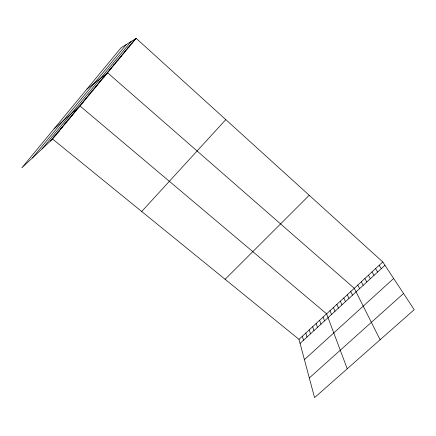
<?xml version="1.0" encoding="UTF-8"?>
<svg xmlns="http://www.w3.org/2000/svg" width="436" height="436" viewBox="0 0 436 436"><rect width="100%" height="100%" fill="white"/><g stroke="black" fill="none" stroke-linecap="round" stroke-linejoin="round"><path stroke-width="0.65" d="M32.362 157.974L126.347 44.467M42.052 148.905L131.078 41.534M50.483 141.008L135.171 39L136.185 38.373L382.786 261.965L414.2 309.68L314.563 397.627L298.982 339.35L52.582 139.046L21.8 167.865L121.148 47.682L135.171 39M52.582 139.046L136.185 38.373M141.711 211.498L225.794 119.622M225.123 279.307L309.238 195.279M53.901 136.893L55.961 134.98M57.334 132.762L59.351 130.898M298.982 339.35L382.786 261.965M300.072 343.421L384.966 265.279M60.778 128.609L62.757 126.794M64.245 124.434L66.179 122.674M304.399 359.624L393.659 278.479M67.722 120.243L69.613 118.538M71.221 116.036L73.063 114.379M309.304 377.968L403.545 293.499M74.73 111.807L76.534 110.204M54.157 128.724L80.017 106.013L326.613 313.838L347.236 368.785M81.696 103.414L83.412 101.926M85.151 99.255L86.819 97.817M88.617 95.075L90.247 93.691M92.105 90.879L93.686 89.549M95.604 86.66L97.141 85.391M99.119 82.426L100.612 81.21M102.651 78.169L104.1 77.014M86.933 89.075L107.599 72.796L354.266 288.3L380.11 339.769M109.763 69.607L111.12 68.561M113.344 65.291L114.652 64.305M116.941 60.958L118.2 60.032M120.554 56.609L121.764 55.737M124.184 52.238L125.345 51.426M127.83 47.846L128.942 47.093M131.492 43.437L132.555 42.744M379.173 265.301L381.304 268.647M375.576 268.625L377.658 272.004M371.99 271.939L374.023 275.35M368.42 275.236L370.404 278.68M364.861 278.522L366.796 281.999M361.313 281.792L363.204 285.308M357.787 285.051L359.629 288.599M350.762 291.537L352.517 295.145M347.274 294.758L348.98 298.404M343.797 297.968L345.459 301.647M340.336 301.167L341.949 304.873M336.881 304.35L338.456 308.089M333.447 307.527L334.973 311.293M330.025 310.688L331.502 314.487M323.109 317.07L324.504 320.934M319.621 320.291L320.972 324.182M316.149 323.496L317.452 327.42M312.688 326.689L313.947 330.646M309.244 329.872L310.459 333.862M305.81 333.044L306.982 337.061M302.388 336.205L303.521 340.249"/></g></svg>
